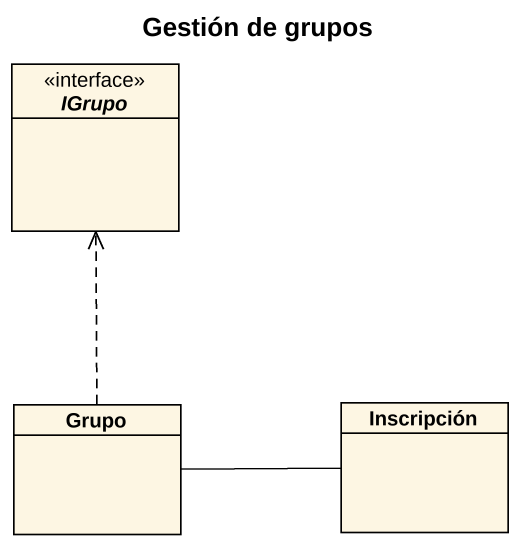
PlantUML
@startuml
title Gestión de grupos
hide circle
hide empty members
interface IGrupo
class Grupo
class Inscripción
Grupo .up.> IGrupo
Inscripción -left- Grupo
@enduml
